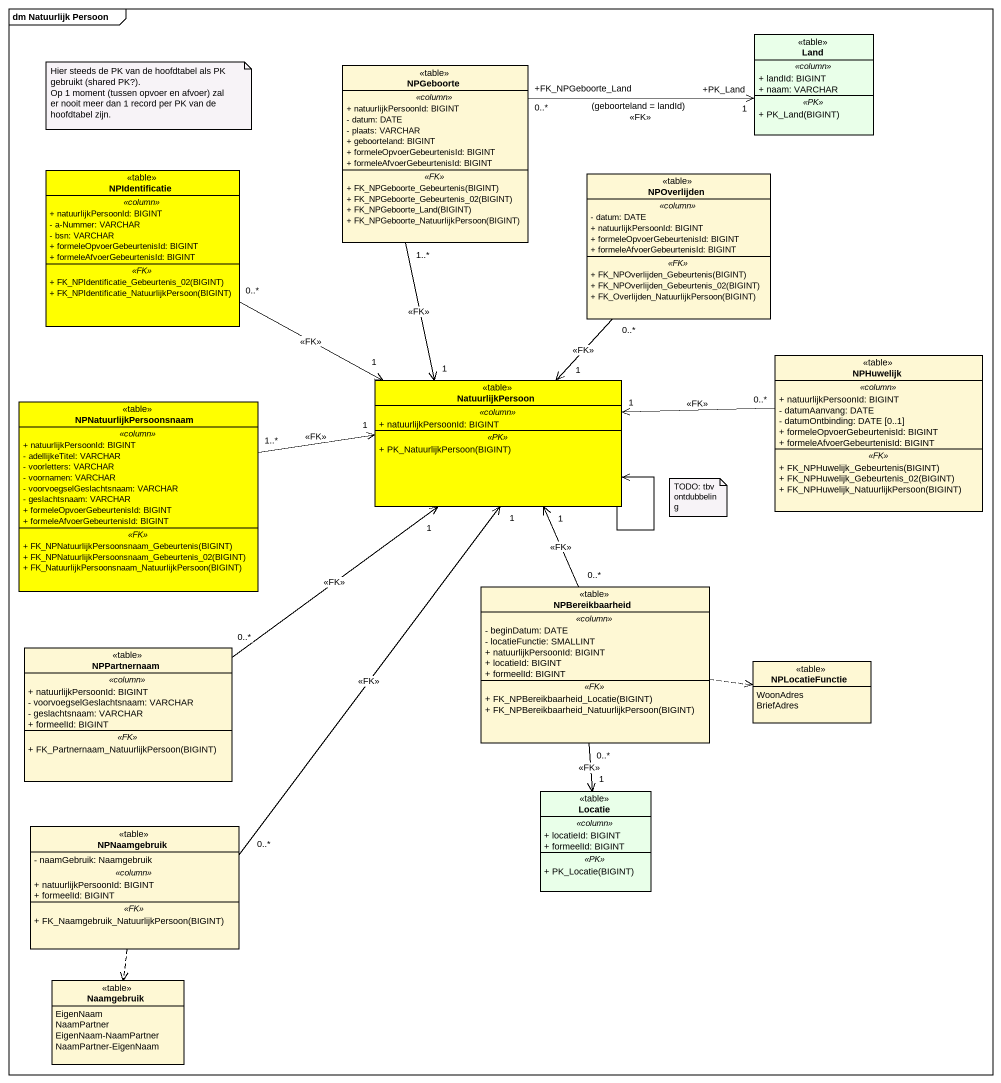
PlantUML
@startuml
mainframe dm Natuurlijk Persoon
hide circle
hide empty members
skinparam classAttributeIconSize 0
class Land <<table>> #E9FFE9 {
  .. <<column>> ..
  + landId: BIGINT
  + naam: VARCHAR
  .. <<PK>> ..
  + PK_Land(BIGINT)
}
class NPGeboorte <<table>> #FEF8D4 {
  .. <<column>> ..
  + natuurlijkPersoonId: BIGINT
  - datum: DATE
  - plaats: VARCHAR
  + geboorteland: BIGINT
  + formeleOpvoerGebeurtenisId: BIGINT
  + formeleAfvoerGebeurtenisId: BIGINT
  .. <<FK>> ..
  + FK_NPGeboorte_Gebeurtenis(BIGINT)
  + FK_NPGeboorte_Gebeurtenis_02(BIGINT)
  + FK_NPGeboorte_Land(BIGINT)
  + FK_NPGeboorte_NatuurlijkPersoon(BIGINT)
}
class NPIdentificatie <<table>> #FFFF00 {
  .. <<column>> ..
  + natuurlijkPersoonId: BIGINT
  - a-Nummer: VARCHAR
  - bsn: VARCHAR
  + formeleOpvoerGebeurtenisId: BIGINT
  + formeleAfvoerGebeurtenisId: BIGINT
  .. <<FK>> ..
  + FK_NPIdentificatie_Gebeurtenis_02(BIGINT)
  + FK_NPIdentificatie_NatuurlijkPersoon(BIGINT)
}
class NPOverlijden <<table>> #FEF8D4 {
  .. <<column>> ..
  - datum: DATE
  + natuurlijkPersoonId: BIGINT
  + formeleOpvoerGebeurtenisId: BIGINT
  + formeleAfvoerGebeurtenisId: BIGINT
  .. <<FK>> ..
  + FK_NPOverlijden_Gebeurtenis(BIGINT)
  + FK_NPOverlijden_Gebeurtenis_02(BIGINT)
  + FK_Overlijden_NatuurlijkPersoon(BIGINT)
}
class NPHuwelijk <<table>> #FEF8D4 {
  .. <<column>> ..
  + natuurlijkPersoonId: BIGINT
  - datumAanvang: DATE
  - datumOntbinding: DATE [0..1]
  + formeleOpvoerGebeurtenisId: BIGINT
  + formeleAfvoerGebeurtenisId: BIGINT
  .. <<FK>> ..
  + FK_NPHuwelijk_Gebeurtenis(BIGINT)
  + FK_NPHuwelijk_Gebeurtenis_02(BIGINT)
  + FK_NPHuwelijk_NatuurlijkPersoon(BIGINT)
}
class NPNatuurlijkPersoonsnaam <<table>> #FFFF00 {
  .. <<column>> ..
  + natuurlijkPersoonId: BIGINT
  - adellijkeTitel: VARCHAR
  - voorletters: VARCHAR
  - voornamen: VARCHAR
  - voorvoegselGeslachtsnaam: VARCHAR
  - geslachtsnaam: VARCHAR
  + formeleOpvoerGebeurtenisId: BIGINT
  + formeleAfvoerGebeurtenisId: BIGINT
  .. <<FK>> ..
  + FK_NPNatuurlijkPersoonsnaam_Gebeurtenis(BIGINT)
  + FK_NPNatuurlijkPersoonsnaam_Gebeurtenis_02(BIGINT)
  + FK_NatuurlijkPersoonsnaam_NatuurlijkPersoon(BIGINT)
}
class NatuurlijkPersoon <<table>> #FFFF00 {
  .. <<column>> ..
  + natuurlijkPersoonId: BIGINT
  .. <<PK>> ..
  + PK_NatuurlijkPersoon(BIGINT)
}
class NPBereikbaarheid <<table>> #FEF8D4 {
  .. <<column>> ..
  - beginDatum: DATE
  - locatieFunctie: SMALLINT
  + natuurlijkPersoonId: BIGINT
  + locatieId: BIGINT
  + formeelId: BIGINT
  .. <<FK>> ..
  + FK_NPBereikbaarheid_Locatie(BIGINT)
  + FK_NPBereikbaarheid_NatuurlijkPersoon(BIGINT)
}
class NPPartnernaam <<table>> #FEF8D4 {
  .. <<column>> ..
  + natuurlijkPersoonId: BIGINT
  - voorvoegselGeslachtsnaam: VARCHAR
  - geslachtsnaam: VARCHAR
  + formeelId: BIGINT
  .. <<FK>> ..
  + FK_Partnernaam_NatuurlijkPersoon(BIGINT)
}
enum NPLocatieFunctie <<table>> #FEF8D4 {
  WoonAdres
  BriefAdres
}
class NPNaamgebruik <<table>> #FEF8D4 {
  - naamGebruik: Naamgebruik
  .. <<column>> ..
  + natuurlijkPersoonId: BIGINT
  + formeelId: BIGINT
  .. <<FK>> ..
  + FK_Naamgebruik_NatuurlijkPersoon(BIGINT)
}
class Locatie <<table>> #E9FFE9 {
  .. <<column>> ..
  + locatieId: BIGINT
  + formeelId: BIGINT
  .. <<PK>> ..
  + PK_Locatie(BIGINT)
}
enum Naamgebruik <<table>> #FEF8D4 {
  EigenNaam
  NaamPartner
  EigenNaam-NaamPartner
  NaamPartner-EigenNaam
}
NPGeboorte "+FK_NPGeboorte_Land\n0..*" -right-> "+PK_Land\n1" Land : (geboorteland = landId)\n<<FK>>
NPGeboorte "1..*" --> "1" NatuurlijkPersoon : <<FK>>
NPIdentificatie "0..*" -right-> "1" NatuurlijkPersoon : <<FK>>
NPOverlijden "0..*" --> "1" NatuurlijkPersoon : <<FK>>
NPHuwelijk "0..*" -left-> "1" NatuurlijkPersoon : <<FK>>
NPNatuurlijkPersoonsnaam "1..*" -right-> "1" NatuurlijkPersoon : <<FK>>
NatuurlijkPersoon --> NatuurlijkPersoon
NPBereikbaarheid "0..*" -up-> "1" NatuurlijkPersoon : <<FK>>
NPBereikbaarheid .right.> NPLocatieFunctie
NPBereikbaarheid "0..*" --> "1" Locatie : <<FK>>
NPPartnernaam "0..*" -up-> "1" NatuurlijkPersoon : <<FK>>
NPNaamgebruik "0..*" -up-> "1" NatuurlijkPersoon : <<FK>>
NPNaamgebruik ..> Naamgebruik
note as N1
  Hier steeds de PK van de hoofdtabel als PK gebruikt (shared PK?).
  Op 1 moment (tussen opvoer en afvoer) zal er nooit meer dan 1 record per PK van de hoofdtabel zijn.
end note
note as N2
  TODO: tbv ontdubbeling
end note
@enduml
